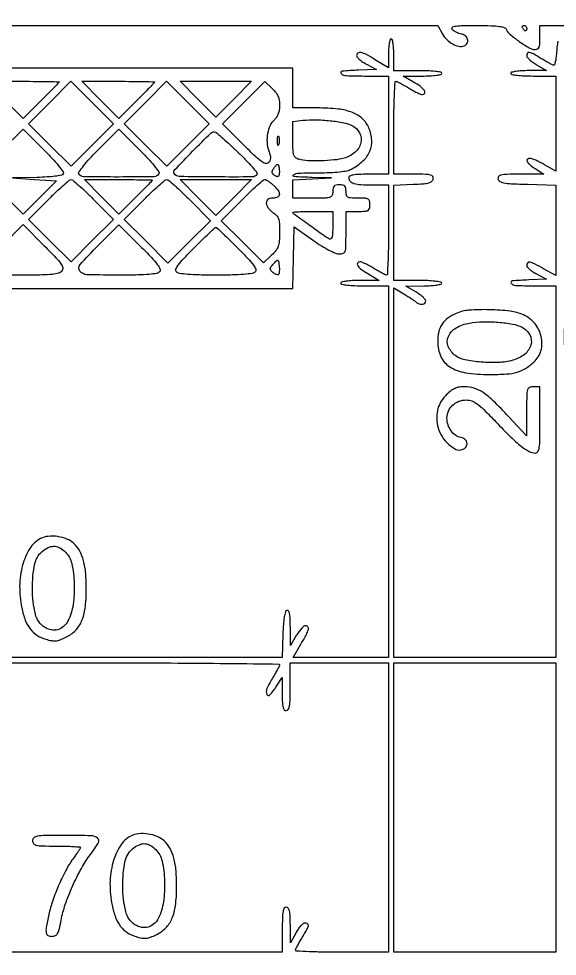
# Model space of a CAD drawing. Extents: x 0 to 836, y 5 to 589.
# Drawn here: x 439.23 to 456.37, y 133.37 to 163.24 of the extents above; entities that cross this region are included whole.
import ezdxf

# ---------------------------------------------------------------- set-up
doc = ezdxf.new("R2010")
doc.units = 0
doc.header["$MEASUREMENT"] = 0

msp = doc.modelspace()

# ---------------------------------------------------------------- linework, layer by layer
for points in [[(201.712326, 537.783562, -0.000001), (217.055896, 537.76491, -0.426088)], [(546.939, 229.3929, -0.000106), (546.943559, 250.949215, -0.000176), (546.957638, 269.095817, -0.000001), (546.976289, 285.583213, -0.415883)], [(836.0595, 588.6891), (420.497259, 588.710259, 0.000013), (261.145696, 588.714318, 0.000021), (126.989856, 588.708632), (4.934769, 588.698274, 0.19889), (4.878609, 588.675009, 0.198853), (4.855343, 588.618859), (4.83877, 516.273901, 0.000036), (4.826254, 436.744061, 0.000021), (4.8222, 342.282364), (4.8222, 95.946129), (4.469225, 95.920114, 0.031904), (4.160456, 95.877435, 0.315999), (4.075312, 95.787407, 0.415411), (4.137995, 95.703578, 0.035338), (4.43445, 95.6826), (4.8222, 95.6826), (4.8222, 50.2101), (4.8222, 4.7376), (420.462, 4.7376), (836.1018, 4.7376)], [(201.712326, 185.847562, -0.000001), (217.055896, 185.82891, -0.426088)], [(604.852986, 529.408162, -0.000002), (620.423836, 529.389509, -0.550615)], [(308.18842, 529.408162, -0.000002), (322.638019, 529.38951, -0.415836)], [(238.738155, 529.614638, -0.000002), (224.300981, 529.63329, -0.415836)], [(531.796111, 538.074638, -0.000002), (517.6951, 538.093291, -0.426056)], [(413.368417, 538.074638, -0.000002), (399.676779, 538.093291, -0.415815)], [(206.267293, 233.405114, -0.000001), (217.051222, 233.389599, -0.0589)], [(77.850638, 481.579418, -0.000002), (77.869294, 494.031443, -0.550517)], [(77.644162, 421.684687, -0.000002), (77.625507, 409.236574, -0.415775)], [(835.429914, 203.53197, -0.00002), (835.42504, 321.569549)], [(604.231838, 387.151416, -0.000003), (604.250494, 398.693431, -0.41574)], [(260.324089, 280.728444, -0.000002), (260.333986, 287.287743, -0.41377)], [(353.273145, 235.606241, -0.000004), (353.25667, 227.850838, -0.413589)], [(598.142374, 133.226362, -0.000004), (607.061927, 133.207701, -0.425827)], [(422.635427, 142.707701, -0.000006), (427.550911, 142.695184, -0.413464)], [(476.576374, 181.9746), (469.723304, 181.9746), (469.668952, 181.45459, 0.023672), (469.647108, 181.070485, 0.000478), (469.630566, 179.12773, 0.00113), (469.618539, 176.857605, 0.000759), (469.6146, 174.26359), (469.6146, 167.5926), (446.03235, 167.60917, -0.000119), (437.028377, 167.617645, -0.000207), (429.545132, 167.629566, -0.000033), (423.021454, 167.643081, -0.973398)], [(422.89425, 163.023665), (452.5677, 163.02313), (452.711831, 162.769837, 0.067557), (452.856876, 162.579926, 0.068943), (453.046384, 162.437062, 0.077621), (453.244452, 162.364003, 0.142159), (453.414558, 162.378323, 0.183629), (453.506509, 162.460548, 0.18745), (453.519626, 162.582246, 0.157825), (453.445266, 162.696665, 0.135657), (453.313229, 162.754329, -0.048901), (453.235621, 162.773306, -0.035605), (453.154045, 162.808638, -0.036249), (453.080788, 162.853792, -0.063394), (453.028785, 162.902379, -0.371505), (453.029909, 162.962538, -0.173568), (453.103691, 163.002557, -0.034668), (453.317231, 163.020532, -0.003667), (453.81729, 163.0242, -0.005662), (454.274808, 163.019019, -0.027107), (454.534958, 162.998987, -0.048952), (454.689472, 162.962992, -0.223013), (454.754289, 162.900699, 0.128727), (454.866424, 162.74444, 0.020745), (455.167165, 162.51543, 0.02056), (455.485682, 162.312073, 0.132543), (455.668293, 162.2628, 0.122873), (455.746995, 162.282437, 0.174674), (455.794955, 162.335397, 0.08313), (455.818877, 162.440322, 0.014572), (455.8248, 162.6435), (455.8248, 163.0242), (465.0039, 163.0242)], [(456.391872, 162.530434, 0.023715), (456.348915, 162.150437, -0.01396), (456.33479, 161.999108, -0.022819), (456.313427, 161.872076, -0.018968), (456.288669, 161.775187, -0.344636), (456.264315, 161.75784, -0.104965), (456.22701, 161.767526, -0.006308), (456.123372, 161.82093, -0.00923), (456.001011, 161.888874, -0.006674), (455.8671, 161.968907, 0.009059), (455.613408, 162.11889, 0.07668), (455.489824, 162.165795, 0.284194), (455.42832, 162.143754, 0.169831), (455.4018, 162.067929, 0.174943), (455.42131, 162.013875, 0.032609), (455.494992, 161.936033, 0.031428), (455.597578, 161.852257, 0.024173), (455.71905, 161.773772), (456.0363, 161.589887), (455.46525, 161.587943, 0.013289), (455.241971, 161.581248, 0.023467), (455.058598, 161.562204, 0.020767), (454.921135, 161.535491, 0.347374), (454.8942, 161.5014, 0.362465), (454.923674, 161.466084, 0.015687), (455.095125, 161.440438, 0.019442), (455.32406, 161.422492, 0.009838), (455.6133, 161.4168), (456.3324, 161.4168), (456.3324, 159.898905), (456.3324, 158.38101), (455.97285, 158.586586, 0.011428), (455.827436, 158.665374, 0.013958), (455.687854, 158.732073, 0.012485), (455.568505, 158.781535, 0.089811), (455.50755, 158.793181, 0.188548), (455.427635, 158.762819, 0.340202), (455.415816, 158.697555, 0.103425), (455.501563, 158.592125, 0.028074), (455.67675, 158.465533), (455.9517, 158.28945), (455.205247, 158.288025, 0.00476), (454.770474, 158.283056, 0.046102), (454.587394, 158.262264, 0.16301), (454.508172, 158.216016, 0.231102), (454.48715, 158.13855, 0.216015), (454.543052, 158.059367, 0.087454), (454.669752, 158.012239, 0.034227), (454.911608, 157.984739, 0.004591), (455.423953, 157.966488), (456.3324, 157.942476), (456.3324, 156.499905), (456.3324, 155.057334), (455.941044, 155.276067, 0.008959), (455.650603, 155.431636, 0.069373), (455.505524, 155.48219, 0.25141), (455.433409, 155.460211, 0.198121), (455.4018, 155.383569, 0.180386), (455.421686, 155.330243, 0.035725), (455.494992, 155.25692, 0.033672), (455.59758, 155.179453, 0.025766), (455.71905, 155.108619), (456.0363, 154.9449), (455.46525, 154.919885, 0.010857), (454.94101, 154.885502, 0.597596), (454.909857, 154.813092, 0.219319), (455.047265, 154.743641, 0.009046), (455.6133, 154.7334), (456.3324, 154.7334), (456.3324, 148.8114), (456.3324, 142.8894), (453.7521, 142.8894), (451.1718, 142.8894), (451.1718, 148.776), (451.1718, 154.6626), (451.48905, 154.472961, -0.004855), (451.616404, 154.395146, -0.005537), (451.736717, 154.318154, -0.005042), (451.837384, 154.25069, -0.030884), (451.88667, 154.212261, 0.094374), (451.980784, 154.156381, 0.116251), (452.081922, 154.14458, 0.159083), (452.156767, 154.178981, 0.211125), (452.186172, 154.24695, 0.175744), (452.166733, 154.299263, 0.030637), (452.092638, 154.376451, 0.030019), (451.990143, 154.460111, 0.022931), (451.868922, 154.539305), (451.5525, 154.72591), (452.12355, 154.729655, 0.013372), (452.346239, 154.737073, 0.023366), (452.529751, 154.756741, 0.020491), (452.667725, 154.783916, 0.346819), (452.6946, 154.818, 0.365646), (452.664551, 154.853597, 0.014491), (452.4831, 154.8791, 0.018502), (452.241121, 154.896956, 0.009164), (451.9332, 154.9026), (451.1718, 154.9026), (451.1718, 156.421694), (451.1718, 157.940787), (451.784253, 157.965644, 0.008479), (452.111775, 157.984504, 0.047313), (452.284972, 158.014062, 0.105433), (452.379656, 158.062597, 0.176416), (452.424956, 158.13855, 0.204914), (452.408136, 158.215322, 0.180342), (452.339773, 158.261495, 0.0535), (452.181063, 158.28229, 0.005846), (451.812503, 158.2866), (451.1718, 158.2866), (451.1718, 159.7671, -0.004017), (451.17636, 160.33476, -0.006694), (451.190438, 160.812576, -0.001794), (451.209501, 161.222842, -0.40162), (451.23525, 161.247167, -0.111035), (451.275009, 161.237941, -0.00754), (451.379467, 161.185635, -0.010506), (451.502854, 161.118175, -0.007675), (451.6371, 161.038307, 0.013093), (451.77493, 160.958315, 0.015532), (451.90923, 160.89033, 0.014424), (452.025053, 160.840169, 0.08935), (452.0883, 160.82724, 0.300243), (452.155401, 160.869305, 0.270054), (452.147105, 160.951956, 0.076762), (452.016154, 161.084118, 0.029789), (451.799723, 161.225058), (451.4679, 161.414017), (452.08125, 161.415408, 0.012089), (452.32336, 161.421812, 0.022171), (452.519765, 161.440519, 0.019132), (452.666854, 161.466912, 0.352327), (452.6946, 161.5014, 0.365646), (452.664551, 161.536997, 0.014491), (452.4831, 161.5625, 0.018502), (452.241121, 161.580356, 0.009164), (451.9332, 161.586), (451.1718, 161.586), (451.1718, 162.0936, 0.015416), (451.165757, 162.28956, 0.025878), (451.147125, 162.45315, 0.024068), (451.120618, 162.575547, 0.339565), (451.0872, 162.6012, 0.332069), (451.05412, 162.576508, 0.027056), (451.027451, 162.464748, 0.027913), (451.008704, 162.314748, 0.017134), (451.0026, 162.136682), (451.0026, 161.672164), (450.591393, 161.925182, 0.012763), (450.295571, 162.096953, 0.067597), (450.121004, 162.163771, 0.21343), (450.028555, 162.145994, 0.244789), (449.9874, 162.066969, 0.180386), (450.007286, 162.013643, 0.035725), (450.080592, 161.94032, 0.033672), (450.18318, 161.862853, 0.025766), (450.30465, 161.792019), (450.6219, 161.6283), (450.05085, 161.603285, 0.011581), (449.521186, 161.567777, 0.639683), (449.49563, 161.496108, 0.186785), (449.65531, 161.427497, 0.009128), (450.2412, 161.4168), (451.0026, 161.4168), (451.0026, 159.8517), (451.0026, 158.2866), (450.3681, 158.2866, 0.008231), (450.05135, 158.281386, 0.037698), (449.868622, 158.261522, 0.078447), (449.767527, 158.225736, 0.275146), (449.7336, 158.168751, 0.209389), (449.779006, 158.065081, 0.116936), (449.901249, 157.996325, 0.056284), (450.125606, 157.958484, 0.013661), (450.501919, 157.9482), (451.0026, 157.9482), (451.0026, 156.51, -0.004135), (450.998041, 155.958711, -0.006907), (450.983962, 155.495047, -0.001911), (450.964886, 155.097878, -0.411222), (450.93915, 155.07444, -0.10382), (450.899412, 155.084523, -0.007062), (450.794933, 155.13753, -0.009869), (450.671545, 155.205479, -0.007234), (450.5373, 155.285507, 0.012708), (450.399985, 155.365341, 0.015414), (450.267241, 155.432835, 0.01405), (450.153261, 155.482573, 0.095102), (450.09315, 155.494367, 0.218217), (450.013499, 155.45826, 0.339983), (450.009188, 155.386556, 0.086405), (450.124446, 155.267161, 0.02268), (450.34695, 155.119695), (450.7065, 154.904201), (450.09315, 154.9034, 0.012065), (449.850845, 154.897236, 0.0222), (449.654488, 154.878733, 0.01921), (449.507565, 154.852489, 0.352506), (449.4798, 154.818, 0.365646), (449.509849, 154.782403, 0.014491), (449.6913, 154.7569, 0.018502), (449.933279, 154.739044, 0.009164), (450.2412, 154.7334), (451.0026, 154.7334), (451.0026, 148.8114), (451.0026, 142.8894), (449.481995, 142.8894), (447.96139, 142.8894), (448.212995, 143.316123, 0.009346), (448.386416, 143.623225, 0.063105), (448.449362, 143.785836, 0.227008), (448.432523, 143.867575, 0.236522), (448.35885, 143.903772, 0.175744), (448.306537, 143.884333, 0.030637), (448.229349, 143.810238, 0.030019), (448.145689, 143.707743, 0.022931), (448.066495, 143.586522), (447.87989, 143.2701), (447.876145, 143.8482, 0.009126), (447.869309, 144.124562, 0.039013), (447.84942, 144.288175, 0.08811), (447.815955, 144.373262, 0.348167), (447.76665, 144.391273, 0.245891), (447.717369, 144.340321, 0.029679), (447.681047, 144.18319, 0.024548), (447.653386, 143.951341, 0.009086), (447.636456, 143.622823), (447.612013, 142.8894), (441.947106, 142.8894), (436.2822, 142.8894)], [(437.805, 154.6488), (442.878315, 154.6488), (447.95163, 154.6488), (447.975465, 155.627434), (447.9993, 156.606068), (448.609512, 156.177334, 0.014583), (448.862887, 156.010132, 0.018702), (449.105753, 155.872126, 0.018279), (449.313957, 155.773398, 0.101908), (449.434362, 155.7486, 0.090174), (449.559371, 155.77133, 0.229921), (449.621143, 155.836441, 0.072472), (449.645076, 155.982502, 0.00443), (449.649, 156.4254), (449.649, 157.1022), (450.0297, 157.1022, 0.012699), (450.256418, 157.107959, 0.114574), (450.35118, 157.1351, 0.210352), (450.396389, 157.194688, 0.058662), (450.4104, 157.3137, 0.058662), (450.396389, 157.432712, 0.210352), (450.35118, 157.4923, 0.114574), (450.256418, 157.519441, 0.012699), (450.0297, 157.5252, -0.012699), (449.802982, 157.530959, -0.114574), (449.70822, 157.5581, -0.210352), (449.663011, 157.617688, -0.058662), (449.649, 157.7367, 0.045527), (449.639208, 157.844016, 0.152009), (449.6067, 157.9059, 0.152009), (449.544816, 157.938408, 0.045527), (449.4375, 157.9482, 0.045527), (449.330184, 157.938408, 0.152009), (449.2683, 157.9059, 0.152009), (449.235792, 157.844016, 0.045527), (449.226, 157.7367, -0.088353), (449.204201, 157.614299, -0.227967), (449.1414, 157.5534, -0.075599), (449.00163, 157.529287, -0.004982), (448.5915, 157.5252), (447.957, 157.5252), (447.957, 157.817594), (447.957, 158.109987), (448.57035, 158.139184), (449.1837, 158.16838), (448.57035, 158.18519, -0.007872), (447.992374, 158.210141, -0.710774), (447.976117, 158.267524, -0.146791), (448.145022, 158.323408, -0.00622), (448.78185, 158.333335, 0.009976), (449.143542, 158.341691, 0.016964), (449.445176, 158.364954, 0.019074), (449.680711, 158.400321, 0.075844), (449.8182, 158.448737, 0.062716), (450.188294, 158.710306, 0.106811), (450.40669, 159.017869, 0.11647), (450.467866, 159.368467, 0.084358), (450.378134, 159.756135, 0.105294), (450.173268, 160.052019, 0.095569), (449.858945, 160.251205, 0.067173), (449.398174, 160.364024, 0.025908), (448.73955, 160.399742), (447.957, 160.4016), (447.957, 161.0361), (447.957, 161.6706), (442.884706, 161.6706), (437.812413, 161.6706)], [(456.604838, 152.848688, -0.000117), (456.62359, 154.536844, -0.423101)], [(436.2822, 142.7202), (441.9081, 142.7202, -0.001057), (444.065174, 142.715641, -0.001764), (445.880616, 142.701562, -0.000126), (447.506659, 142.682806, -0.42297), (447.53136, 142.65675, -0.10382), (447.521277, 142.617012, -0.007062), (447.46827, 142.512533, -0.009869), (447.400321, 142.389145, -0.007234), (447.320293, 142.2549, 0.028609), (447.128405, 141.8993, 0.215036), (447.12579, 141.71268, 0.550574), (447.227054, 141.696896, 0.037328), (447.439667, 141.97995), (447.61575, 142.2549), (447.617175, 141.72615, 0.010038), (447.623293, 141.457514, 0.04885), (447.644588, 141.306913, 0.11021), (447.684013, 141.226861, 0.227201), (447.7455, 141.1974, 0.273642), (447.809523, 141.235275, 0.084509), (447.847725, 141.34545, 0.035355), (447.8676, 141.555214, 0.005946), (447.8724, 141.9588), (447.8724, 142.7202), (449.4375, 142.7202), (451.0026, 142.7202), (451.0026, 138.1095), (451.0026, 133.4988), (449.5221, 133.4988, -0.004017), (448.95444, 133.50336, -0.006694), (448.476624, 133.517438, -0.001794), (448.066358, 133.536501, -0.40162), (448.042033, 133.56225, -0.111035), (448.051259, 133.602009, -0.00754), (448.103565, 133.706467, -0.010506), (448.171025, 133.829854, -0.007675), (448.250893, 133.9641, 0.00846), (448.405778, 134.225369, 0.082579), (448.450068, 134.345425, 0.307657), (448.424381, 134.4048, 0.142341), (448.339721, 134.4294, 0.168972), (448.280627, 134.408843, 0.03918), (448.202327, 134.336208, 0.036138), (448.120644, 134.233601, 0.0286), (448.04736, 134.11215), (447.879878, 133.7949), (447.876139, 134.36595, 0.009031), (447.868942, 134.658342, 0.045588), (447.847177, 134.820052, 0.104163), (447.807583, 134.905825, 0.236978), (447.7455, 134.937, 0.266366), (447.681883, 134.900521, 0.088943), (447.643482, 134.796, 0.037256), (447.623475, 134.596986, 0.00643), (447.6186, 134.2179), (447.6186, 133.4988), (441.9927, 133.4988, -0.000561), (439.835444, 133.501219, -0.000935), (438.019408, 133.508689, -0.000035), (436.380569, 133.518611, -0.412421)]]:
    msp.add_lwpolyline(points, format="xyb")
for points in [[(455.4018, 162.9396, -0.042167), (455.399064, 162.907211, -0.061769), (455.390841, 162.879851, -0.081139), (455.378759, 162.861299, -0.210953), (455.364493, 162.855, -0.151918), (455.346665, 162.860545, -0.038439), (455.322786, 162.879851, -0.035638), (455.297657, 162.907217, -0.029505), (455.2749, 162.9396, -0.082592), (455.261659, 162.971926, -0.161196), (455.264291, 162.999349, -0.182303), (455.282179, 163.017577, -0.108972), (455.312207, 163.0242, -0.093332), (455.346407, 163.01776, -0.09642), (455.375482, 162.999349, -0.099167), (455.394942, 162.97188, -0.105053)], [(440.5122, 161.224181, -0.194103), (440.505773, 161.208249, -0.00055), (440.343809, 161.040541, -0.003116), (440.158722, 160.85168, -0.001927), (439.938953, 160.631908), (439.365707, 160.063054), (438.777972, 160.655327), (438.190238, 161.2476), (439.351219, 161.2476, -0.00189), (439.796396, 161.245917, -0.003152), (440.171162, 161.240721, -0.0004), (440.502823, 161.233765, -0.407852)], [(443.5578, 161.224181, -0.194103), (443.551373, 161.208249, -0.00055), (443.389409, 161.040541, -0.003116), (443.204322, 160.85168, -0.001927), (442.984553, 160.631908), (442.411307, 160.063054), (441.823572, 160.655327), (441.235838, 161.2476), (442.396819, 161.2476, -0.00189), (442.841996, 161.245917, -0.003152), (443.216762, 161.240721, -0.0004), (443.548423, 161.233765, -0.407852)], [(447.534, 160.483484, -0.037657), (447.523244, 160.340873, -0.049536), (447.491036, 160.214497, -0.054725), (447.438298, 160.107481, -0.067104), (447.366455, 160.022397, 0.100999), (447.231185, 159.83839, 0.063607), (447.15066, 159.583108, 0.060358), (447.134236, 159.300007, 0.068307), (447.188006, 159.033419, -0.022318), (447.230246, 158.892283, -0.071228), (447.240425, 158.794715, -0.103017), (447.221645, 158.719144, -0.084328), (447.173371, 158.651114, -0.27635), (447.084699, 158.628835, -0.08368), (446.955195, 158.693006, -0.034656), (446.753733, 158.861429, -0.005686), (446.391383, 159.21772), (445.719069, 159.894), (446.39061, 160.569502), (447.06215, 161.245005), (447.298075, 161.018974, -0.037185), (447.409318, 160.895288, -0.060863), (447.481278, 160.7743, -0.062425), (447.52086, 160.641803, -0.041427)], [(449.838124, 159.840287, -0.15326), (450.080149, 159.602003, -0.183582), (450.12006, 159.286698, -0.156603), (449.936909, 158.986553, -0.110784), (449.58635, 158.798869, -0.043208), (449.2743, 158.740627, -0.018298), (448.848903, 158.714404, -0.017945), (448.429868, 158.718976, -0.053812), (448.14735, 158.762922, -0.10041), (448.043371, 158.814696, -0.154835), (447.986994, 158.89685, -0.065987), (447.962259, 159.047801, -0.007658), (447.957, 159.39116), (447.957, 159.968386), (448.27425, 160.004388, -0.033812), (448.671341, 160.022427, -0.02059), (449.140243, 159.992671, -0.01963), (449.575949, 159.929579, -0.072728)], [(440.645027, 158.29619, -0.209602), (440.586697, 158.255941, -0.014994), (440.387861, 158.223691, -0.017864), (440.128476, 158.198954, -0.009773), (439.809257, 158.186239), (439.0317, 158.170478), (439.732775, 158.122789), (440.433851, 158.0751), (439.899846, 157.546496), (439.365841, 157.017891), (438.693155, 157.694546), (438.020469, 158.3712), (438.69397, 159.048674), (439.36747, 159.726148), (440.035355, 159.058263, -0.009985), (440.294896, 158.788144, -0.017679), (440.496279, 158.5539, -0.012715), (440.642748, 158.360958, -0.303175)], [(443.690627, 158.29619, -0.255971), (443.533878, 158.207264, -0.003636), (442.415935, 158.198783, -0.003635), (441.297962, 158.206561, -0.25614), (441.141267, 158.295391, -0.303313), (441.143528, 158.359202, -0.012062), (441.291346, 158.554246, -0.01734), (441.492263, 158.789269, -0.010115), (441.748309, 159.057465), (442.41307, 159.726148), (443.080955, 159.058263, -0.009985), (443.340496, 158.788144, -0.017679), (443.541879, 158.5539, -0.012715), (443.688348, 158.360958, -0.303175)], [(446.216903, 158.981714, -0.009866), (446.461189, 158.73961, -0.015796), (446.658845, 158.522515, -0.009699), (446.81001, 158.338452, -0.315305), (446.813147, 158.283764, -0.258273), (446.664851, 158.200477, -0.002998), (445.499116, 158.200211, -0.003018), (444.333923, 158.213964, -0.255178), (444.184684, 158.298923, -0.339684), (444.198284, 158.432676, -0.005321), (444.765532, 159.021321, -0.005608), (445.343862, 159.595791, -0.289415), (445.491984, 159.626959, -0.090593), (445.542774, 159.596739, -0.002472), (445.737162, 159.425432, -0.00504), (445.963405, 159.21993, -0.003426)], [(447.508027, 159.23996, -0.087174), (447.493109, 159.207332, -0.597527), (447.479563, 159.208816, -0.080377), (447.469328, 159.25373, -0.012823), (447.465893, 159.3441, -0.014395), (447.467395, 159.435478, -0.052471), (447.476056, 159.492755, -0.333666), (447.489765, 159.503656, -0.31318), (447.504892, 159.49376, -0.06278), (447.518299, 159.443174, -0.030339), (447.523194, 159.376249, -0.029507), (447.519863, 159.304899, -0.037336)], [(447.497126, 158.221526, -0.183888), (447.470486, 158.209575, -0.090489), (447.433074, 158.214182, -0.070364), (447.390723, 158.234301, -0.050393), (447.350055, 158.267505, -0.078765), (447.310934, 158.321365, -0.142028), (447.300774, 158.374529, -0.111412), (447.320147, 158.433931, -0.038091), (447.372615, 158.508475, -0.013835), (447.446696, 158.59343, -0.289993), (447.477779, 158.601748, -0.274322), (447.499828, 158.577225, -0.012733), (447.519686, 158.462496, -0.027435), (447.526682, 158.38589, -0.032401), (447.524603, 158.313161, -0.034224), (447.514845, 158.253368, -0.1397)], [(441.612066, 157.482833), (442.242398, 156.848267), (441.568964, 156.170859), (440.89553, 155.493452), (440.218796, 156.170185), (439.542063, 156.846919), (440.173064, 157.482159, -0.006568), (440.421306, 157.725589, -0.009857), (440.644804, 157.930798, -0.005223), (440.837116, 158.096969, -0.177366), (440.8929, 158.1174, -0.177339), (440.948677, 158.096975, -0.005232), (441.140799, 157.930996, -0.009866), (441.364081, 157.726005, -0.006575)], [(443.4732, 158.093806, -0.193708), (443.46676, 158.077806, -0.000647), (443.317186, 157.922516, -0.003383), (443.145701, 157.747324, -0.002097), (442.942089, 157.543822), (442.410978, 157.017432), (441.865883, 157.567416), (441.320788, 158.1174), (442.396994, 158.1174, -0.002054), (442.809664, 158.115704, -0.003426), (443.157064, 158.110469, -0.000473), (443.463778, 158.103455, -0.407257)], [(444.680791, 157.459821), (445.334513, 156.802243), (444.656983, 156.128686), (443.979452, 155.45513), (443.283558, 156.151024), (442.587663, 156.846919), (443.218664, 157.482159, -0.006558), (443.466897, 157.725589, -0.009844), (443.690365, 157.930798, -0.00521), (443.882658, 158.096992, -0.177403), (443.938367, 158.1174, -0.178157), (443.994295, 158.096819, -0.00491), (444.193044, 157.924236, -0.009537), (444.423849, 157.711816, -0.006331)], [(447.338197, 157.933453, -0.043937), (447.485885, 157.768022, -0.171504), (447.525952, 157.639077, -0.287667), (447.469177, 157.555846, -0.103353), (447.3225, 157.5252, 0.045106), (447.224639, 157.516354, 0.116967), (447.160201, 157.488103, 0.145884), (447.123702, 157.438568, 0.086538), (447.111, 157.36573, 0.105511), (447.126172, 157.294632, 0.049205), (447.173128, 157.212396, 0.045714), (447.241589, 157.132506, 0.047756), (447.3225, 157.06768, -0.059505), (447.435808, 156.972453, -0.107501), (447.497734, 156.868872, -0.068038), (447.526632, 156.717625, -0.013232), (447.534, 156.439278, -0.016134), (447.524879, 156.15668, -0.067652), (447.491247, 155.990455, -0.084457), (447.418372, 155.858078, -0.033777), (447.27849, 155.704662), (447.022981, 155.459868), (446.347834, 156.131056), (445.672687, 156.802243), (446.326409, 157.459821, -0.005793), (446.582811, 157.711829, -0.008802), (446.811932, 157.924236, -0.004218), (447.00964, 158.098173, -0.180184), (447.061263, 158.1174, -0.124786), (447.104427, 158.106457, -0.022437), (447.176079, 158.063366, -0.022977), (447.257284, 158.003877, -0.018999)], [(449.226, 156.631907, -0.010167), (449.221337, 156.402631, -0.053227), (449.202878, 156.277977, -0.167951), (449.168678, 156.226473, -0.304237), (449.12025, 156.223508, -0.020839), (448.882743, 156.376143, -0.003675), (448.451326, 156.684279, -0.000646), (447.975948, 157.030055, -0.239594), (447.957, 157.067326, -0.394833), (447.970184, 157.081419, -0.002928), (448.143384, 157.091956, -0.008575), (448.348207, 157.099693, -0.005152), (448.5915, 157.1022), (449.226, 157.1022)], [(440.601403, 155.204247, -0.153291), (440.495389, 155.135717, -0.040645), (440.295056, 155.097521, -0.022438), (439.965828, 155.076988, -0.004355), (439.3701, 155.0718, -0.007628), (438.345842, 155.087427, -0.233652), (438.126556, 155.204274, -0.350927), (438.137526, 155.411642, -0.013651), (438.69877, 156.007902), (439.36747, 156.680548), (440.039397, 156.008621, -0.005224), (440.41183, 155.628324, -0.038684), (440.572583, 155.432426, -0.10382), (440.626933, 155.304925, -0.225923)], [(443.71355, 155.182493, -0.177679), (443.620069, 155.128175, -0.021694), (443.381245, 155.096632, -0.017137), (443.020522, 155.077255, -0.004848), (442.458, 155.0718, -0.007176), (441.39971, 155.086989, -0.226264), (441.173986, 155.202712, -0.359044), (441.181724, 155.40956, -0.013912), (441.743808, 156.007337), (442.411947, 156.679418), (443.108682, 155.986302, -0.006381), (443.453717, 155.634185, -0.029353), (443.638546, 155.416429, -0.054377), (443.725283, 155.270558, -0.287698)], [(446.20471, 155.935896, -0.006394), (446.534792, 155.595265, -0.032377), (446.703538, 155.3917, -0.067764), (446.775083, 155.258242, -0.293566), (446.756856, 155.174496, -0.16157), (446.661043, 155.126424, -0.015725), (446.39983, 155.096726, -0.014992), (446.029459, 155.077531, -0.005449), (445.5036, 155.0718, -0.005449), (444.977741, 155.077531, -0.014992), (444.60737, 155.096726, -0.015725), (444.346157, 155.126424, -0.16157), (444.250344, 155.174496, -0.293566), (444.232117, 155.258242, -0.067764), (444.303662, 155.3917, -0.032377), (444.472408, 155.595265, -0.006394), (444.80249, 155.935896, -0.003304), (445.056845, 156.188393, -0.005225), (445.278563, 156.401106, -0.001533), (445.472862, 156.582534, -0.189234), (445.5036, 156.5946, -0.189234), (445.534338, 156.582534, -0.001533), (445.728637, 156.401106, -0.005225), (445.950355, 156.188393, -0.003304)], [(447.50011, 155.09431, -0.21782), (447.472883, 155.084172, -0.066106), (447.428679, 155.09334, -0.052567), (447.376014, 155.118234, -0.036549), (447.32241, 155.156475, -0.042172), (447.254206, 155.223545, -0.197153), (447.23722, 155.274774, -0.146376), (447.258987, 155.332634, -0.020409), (447.341516, 155.432357, -0.009372), (447.441904, 155.539926, -0.292348), (447.475755, 155.547934, -0.276835), (447.498527, 155.520575, -0.008635), (447.519216, 155.370193, -0.020767), (447.526336, 155.278996, -0.026389), (447.524954, 155.194582, -0.026099), (447.516593, 155.126013, -0.154176)], [(453.1599, 153.853347, 0.053672), (452.887415, 153.696271, 0.089458), (452.705064, 153.505253, 0.090403), (452.602122, 153.264081, 0.055837), (452.5677, 152.9568, 0.10406), (452.668434, 152.478023, 0.148393), (452.949581, 152.150518, 0.105117), (453.449065, 151.96404, 0.03681), (454.2174, 151.906875, 0.014948), (454.756993, 151.922644, 0.05366), (455.096403, 151.979623, 0.072223), (455.360955, 152.097048, 0.044209), (455.633155, 152.304102, 0.140323), (455.855523, 152.66411, 0.124029), (455.867762, 153.105981, 0.116908), (455.666311, 153.52104, 0.115538), (455.299234, 153.803653, 0.076424), (454.874118, 153.922915, 0.024439), (454.217538, 153.970332, 0.024038), (453.564057, 153.954094, 0.085905)], [(455.252524, 153.410687, -0.152341), (455.501014, 153.166915, -0.193791), (455.535903, 152.850397, -0.158165), (455.335544, 152.549061, -0.101891), (454.957876, 152.358546, -0.056119), (454.510266, 152.289981, -0.030501), (453.95332, 152.301736, -0.02923), (453.43222, 152.375453, -0.110494), (453.133163, 152.508669, -0.135251), (452.905303, 152.800596, -0.203488), (452.907725, 153.119052, -0.162529), (453.152082, 153.391368, -0.086537), (453.5829, 153.545985, -0.038102), (454.007501, 153.586771, -0.025119), (454.498037, 153.57174, -0.02485), (454.95407, 153.511865, -0.073437)], [(452.861625, 151.27564, 0.051153), (452.681716, 151.054604, 0.072988), (452.575198, 150.825527, 0.071635), (452.537822, 150.572232, 0.047266), (452.564611, 150.278615, 0.082624), (452.667585, 149.996795, 0.062291), (452.86474, 149.731781, 0.06701), (453.098386, 149.545553, 0.171701), (453.307399, 149.503394, 0.154891), (453.447899, 149.570984, 0.205775), (453.503684, 149.699621, 0.206634), (453.448677, 149.828204, 0.155718), (453.308694, 149.895836, -0.120035), (453.140841, 149.962889, -0.083756), (452.996152, 150.10778, -0.077229), (452.897689, 150.304817, -0.077472), (452.8638, 150.522224, -0.10504), (452.910502, 150.742079, -0.10037), (453.042921, 150.928076, -0.097017), (453.241717, 151.052325, -0.091225), (453.47715, 151.095954, -0.091469), (453.651418, 151.064036, -0.068605), (453.822892, 150.970233, -0.035955), (454.044173, 150.780249, -0.006703), (454.419352, 150.398004, 0.00777), (454.898829, 149.911574, 0.027056), (455.229518, 149.619803, 0.042437), (455.478858, 149.455001, 0.124499), (455.67675, 149.404157, 0.266285), (455.756522, 149.449486, 0.098923), (455.8007, 149.575833, 0.031549), (455.82075, 149.838822, 0.003254), (455.8248, 150.4611), (455.8248, 151.5186), (455.6133, 151.5186, 0.107498), (455.490543, 151.491899, 0.221958), (455.428259, 151.41879, 0.062393), (455.404131, 151.252575, 0.003589), (455.397749, 150.73605), (455.393697, 149.9535), (454.819893, 150.572669, 0.011982), (454.346065, 151.059999, 0.044714), (454.015588, 151.3306, 0.070874), (453.731018, 151.469904, 0.078159), (453.428342, 151.518043, 0.038885), (453.260098, 151.50523, 0.062693), (453.122132, 151.465713, 0.060899), (452.995528, 151.392241, 0.034494)], [(439.922539, 146.677331, 0.133039), (439.579529, 146.357662, 0.072917), (439.348671, 145.827239, 0.063285), (439.256876, 145.16885, 0.054258), (439.324188, 144.471899, 0.038109), (439.436429, 144.082849, 0.07364), (439.592566, 143.799784, 0.08606), (439.805115, 143.60256, 0.071427), (440.085475, 143.472721, 0.026842), (440.272201, 143.427535, 0.069755), (440.410097, 143.421399, 0.067582), (440.546901, 143.453398, 0.024029), (440.731254, 143.534135, 0.08301), (441.031112, 143.751149, 0.092798), (441.230409, 144.04649, 0.071312), (441.342371, 144.457149, 0.029806), (441.379258, 145.030992, 0.020525), (441.359603, 145.570043, 0.045555), (441.290711, 145.974927, 0.060037), (441.167812, 146.28306, 0.079457), (440.98336, 146.521694, 0.093169), (440.763239, 146.662285, 0.059297), (440.468942, 146.741877, 0.059632), (440.166533, 146.749908, 0.098591)], [(440.714733, 146.247758, -0.144075), (440.914534, 145.881345, -0.044146), (440.993837, 145.249223, -0.044375), (440.958711, 144.575924, -0.081718), (440.794995, 144.053876, -0.09631), (440.657049, 143.875764, -0.114296), (440.469936, 143.775437, -0.114637), (440.258214, 143.767751, -0.097318), (440.050481, 143.852174, -0.192896), (439.757769, 144.271296, -0.054774), (439.661495, 145.07584, -0.054766), (439.742326, 145.883359, -0.189883), (440.026712, 146.313206, -0.063398), (440.212419, 146.410925, -0.113636), (440.382419, 146.433403, -0.112269), (440.546541, 146.379298, -0.060914)], [(439.6662, 137.052, 0.17273), (439.698873, 136.960243, 0.168559), (439.782525, 136.90865, 0.050222), (439.965078, 136.886951, 0.004487), (440.4276, 136.8828, -0.005903), (440.719549, 136.879353, -0.009819), (440.965339, 136.868716, -0.003822), (441.171132, 136.854178, -0.391498), (441.189, 136.834855, -0.137513), (441.180579, 136.804815, -0.007359), (441.127352, 136.72017, -0.011075), (441.059535, 136.62066, -0.007811), (440.979136, 136.511765, 0.041374), (440.755437, 136.161918, 0.018158), (440.516075, 135.666263, 0.018215), (440.308787, 135.142962, 0.033072), (440.184046, 134.700186, 0.007607), (440.103336, 134.287802, 0.081087), (440.10057, 134.117508, 0.24362), (440.158617, 134.0368, 0.117881), (440.285768, 134.0064, 0.103986), (440.394594, 134.02928, 0.161113), (440.465258, 134.093021, 0.073435), (440.517122, 134.226432, 0.010075), (440.577751, 134.519471, -0.037612), (440.710364, 135.019874, -0.021031), (440.941948, 135.60597, -0.021025), (441.222348, 136.171354, -0.037128), (441.50625, 136.607849, 0.026417), (441.765735, 136.988717, 0.379622), (441.738632, 137.137333, 0.161247), (441.533791, 137.210955, 0.006323), (440.7237, 137.2212, 0.002827), (440.063741, 137.217469, 0.036854), (439.819537, 137.196666, 0.138781), (439.709068, 137.145406, 0.218517)], [(442.798939, 137.202131, 0.133039), (442.455929, 136.882462, 0.072917), (442.225071, 136.352039, 0.063285), (442.133276, 135.69365, 0.054258), (442.200588, 134.996699, 0.038109), (442.312829, 134.607649, 0.07364), (442.468966, 134.324584, 0.08606), (442.681515, 134.12736, 0.071427), (442.961875, 133.997521, 0.026842), (443.148601, 133.952335, 0.069755), (443.286497, 133.946199, 0.067582), (443.423301, 133.978198, 0.024029), (443.607654, 134.058935, 0.08301), (443.907512, 134.275949, 0.092798), (444.106809, 134.57129, 0.071312), (444.218771, 134.981949, 0.029806), (444.255658, 135.555792, 0.020525), (444.236003, 136.094843, 0.045555), (444.167111, 136.499727, 0.060037), (444.044212, 136.80786, 0.079457), (443.85976, 137.046494, 0.093169), (443.639639, 137.187085, 0.059297), (443.345342, 137.266677, 0.059632), (443.042933, 137.274708, 0.098591)], [(443.591133, 136.772558, -0.144075), (443.790934, 136.406145, -0.044146), (443.870237, 135.774023, -0.044375), (443.835111, 135.100724, -0.081718), (443.671395, 134.578676, -0.09631), (443.533449, 134.400564, -0.114296), (443.346336, 134.300237, -0.114637), (443.134614, 134.292551, -0.097318), (442.926881, 134.376974, -0.192896), (442.634169, 134.796096, -0.054774), (442.537895, 135.60064, -0.054766), (442.618726, 136.408159, -0.189883), (442.903112, 136.838006, -0.063398), (443.088819, 136.935725, -0.113636), (443.258819, 136.958203, -0.112269), (443.422941, 136.904098, -0.060914)]]:
    msp.add_lwpolyline(points, format="xyb", close=True)
for points in [[(441.5697, 159.2172), (440.89553, 158.539052), (440.21873, 159.215852), (439.54193, 159.892652), (440.2161, 160.5708), (440.89027, 161.248948), (441.56707, 160.572148), (442.24387, 159.895348)], [(444.6153, 159.2172), (443.94113, 158.539052), (443.26433, 159.215852), (442.58753, 159.892652), (443.2617, 160.5708), (443.93587, 161.248948), (444.61267, 160.572148), (445.28947, 159.895348)], [(446.073867, 160.677333), (445.5036, 160.107067), (444.933333, 160.677333), (444.363067, 161.2476), (445.5036, 161.2476), (446.644133, 161.2476)], [(446.073867, 157.547133), (445.5036, 156.976867), (444.933333, 157.547133), (444.363067, 158.1174), (445.5036, 158.1174), (446.644133, 158.1174)], [(456.3324, 138.1095), (456.3324, 133.4988), (453.7521, 133.4988), (451.1718, 133.4988), (451.1718, 138.1095), (451.1718, 142.7202), (453.7521, 142.7202), (456.3324, 142.7202)]]:
    msp.add_lwpolyline(points, close=True)

doc.saveas('drawing.dxf')
